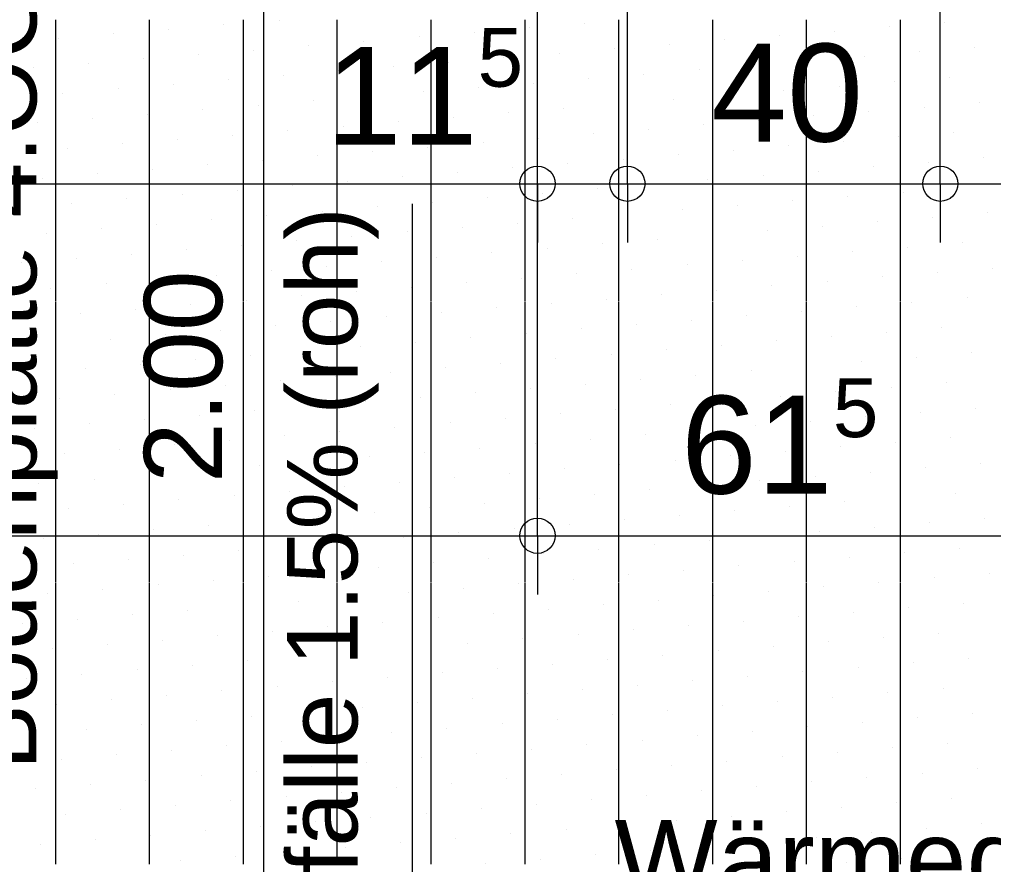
# Model space of a CAD drawing. Header units: metres. Extents: x 0.003 to 0.843, y 0.003 to 0.597.
# Drawn here: x 0.55121 to 0.57612, y 0.17019 to 0.1918 of the extents above; entities that cross this region are included whole.
import ezdxf

# ---------------------------------------------------------------- set-up
doc = ezdxf.new("R2010")
doc.units = ezdxf.units.M
doc.linetypes.add('AUSGEZOGEN', pattern=[0])
doc.linetypes.add('VERDECKT', pattern=[9.525, 6.35, -3.175])
for name, color, linetype, lineweight in [('Ausbau Raeume', 7, 'AUSGEZOGEN', 18), ('Deckendaemmung', 7, 'AUSGEZOGEN', 13), ('Detailmasse', 7, 'AUSGEZOGEN', 13), ('Text Werkplan Ausfuehrung', 7, 'AUSGEZOGEN', 25), ('Vermassung Decke', 180, 'VERDECKT', 25), ('Werkplan- Ausfuehrungsmasse', 7, 'AUSGEZOGEN', 13)]:
    doc.layers.add(name, color=color, linetype=linetype, lineweight=lineweight)
doc.layers.add('Entwaesserungsb._ Retentionb', color=7, linetype='AUSGEZOGEN', lineweight=25, true_color=0x494949)
doc.styles.add('ARIAL', font='ARIAL.TTF')

msp = doc.modelspace()

# ---------------------------------------------------------------- linework, layer by layer
at = {"layer": 'Ausbau Raeume', "color": 254, "linetype": 'AUSGEZOGEN', "lineweight": 18}
for p, q in [((0.552142, 0.184603), (0.552142, 0.191789)), ((0.554542, 0.184603), (0.554542, 0.191789)), ((0.556942, 0.184603), (0.556942, 0.191789)), ((0.559342, 0.184603), (0.559342, 0.191789)), ((0.561742, 0.184603), (0.561742, 0.191789)), ((0.564142, 0.184603), (0.564142, 0.191789)), ((0.566542, 0.184603), (0.566542, 0.191789)), ((0.568942, 0.184603), (0.568942, 0.191789)), ((0.571342, 0.184603), (0.571342, 0.191789)), ((0.573742, 0.184603), (0.573742, 0.191789)), ((0.552142, 0.177403), (0.552142, 0.184589)), ((0.554542, 0.177403), (0.554542, 0.184589)), ((0.556942, 0.177403), (0.556942, 0.184589)), ((0.559342, 0.177403), (0.559342, 0.184589)), ((0.561742, 0.177403), (0.561742, 0.184589)), ((0.564142, 0.177403), (0.564142, 0.184589)), ((0.566542, 0.177403), (0.566542, 0.184589)), ((0.568942, 0.177403), (0.568942, 0.184589)), ((0.571342, 0.177403), (0.571342, 0.184589)), ((0.573742, 0.177403), (0.573742, 0.184589)), ((0.552142, 0.170203), (0.552142, 0.177389)), ((0.554542, 0.170203), (0.554542, 0.177389)), ((0.556942, 0.170203), (0.556942, 0.177389)), ((0.559342, 0.170203), (0.559342, 0.177389)), ((0.561742, 0.170203), (0.561742, 0.177389)), ((0.564142, 0.170203), (0.564142, 0.177389)), ((0.566542, 0.170203), (0.566542, 0.177389)), ((0.568942, 0.170203), (0.568942, 0.177389)), ((0.571342, 0.170203), (0.571342, 0.177389)), ((0.573742, 0.170203), (0.573742, 0.177389))]:
    msp.add_line(p, q, dxfattribs=at)
at = {"layer": 'Deckendaemmung', "color": 211, "linetype": 'AUSGEZOGEN', "lineweight": 13, "true_color": 0xff70ff}
for p, q in [((0.555033, 0.191549), (0.555033, 0.191549)), ((0.556442, 0.191662), (0.556442, 0.191662)), ((0.557852, 0.191776), (0.557852, 0.191776)), ((0.564251, 0.191581), (0.564251, 0.191581)), ((0.56566, 0.191695), (0.56566, 0.191695)), ((0.573469, 0.191614), (0.573469, 0.191614)), ((0.574878, 0.191727), (0.574878, 0.191727)), ((0.552214, 0.191322), (0.552214, 0.191322)), ((0.553623, 0.191435), (0.553623, 0.191435)), ((0.561432, 0.191354), (0.561432, 0.191354)), ((0.562841, 0.191468), (0.562841, 0.191468)), ((0.57065, 0.191387), (0.57065, 0.191387)), ((0.572059, 0.1915), (0.572059, 0.1915)), ((0.558613, 0.191128), (0.558613, 0.191128)), ((0.560022, 0.191241), (0.560022, 0.191241)), ((0.566422, 0.191047), (0.566422, 0.191047)), ((0.567831, 0.19116), (0.567831, 0.19116)), ((0.569241, 0.191273), (0.569241, 0.191273)), ((0.57564, 0.191079), (0.57564, 0.191079)), ((0.554385, 0.190787), (0.554385, 0.190787)), ((0.555794, 0.190901), (0.555794, 0.190901)), ((0.557204, 0.191014), (0.557204, 0.191014)), ((0.563603, 0.19082), (0.563603, 0.19082)), ((0.565012, 0.190933), (0.565012, 0.190933)), ((0.572821, 0.190852), (0.572821, 0.190852)), ((0.57423, 0.190966), (0.57423, 0.190966)), ((0.551566, 0.190561), (0.551566, 0.190561)), ((0.552975, 0.190674), (0.552975, 0.190674)), ((0.560784, 0.190593), (0.560784, 0.190593)), ((0.562193, 0.190706), (0.562193, 0.190706)), ((0.570002, 0.190625), (0.570002, 0.190625)), ((0.571411, 0.190739), (0.571411, 0.190739)), ((0.557965, 0.190366), (0.557965, 0.190366)), ((0.559374, 0.19048), (0.559374, 0.19048)), ((0.567183, 0.190399), (0.567183, 0.190399)), ((0.568592, 0.190512), (0.568592, 0.190512)), ((0.574992, 0.190318), (0.574992, 0.190318)), ((0.555146, 0.190139), (0.555146, 0.190139)), ((0.556555, 0.190253), (0.556555, 0.190253)), ((0.562955, 0.190058), (0.562955, 0.190058)), ((0.564364, 0.190172), (0.564364, 0.190172)), ((0.565774, 0.190285), (0.565774, 0.190285)), ((0.572173, 0.190091), (0.572173, 0.190091)), ((0.573582, 0.190204), (0.573582, 0.190204)), ((0.552327, 0.189913), (0.552327, 0.189913)), ((0.553737, 0.190026), (0.553737, 0.190026)), ((0.560136, 0.189832), (0.560136, 0.189832)), ((0.561545, 0.189945), (0.561545, 0.189945)), ((0.569354, 0.189864), (0.569354, 0.189864)), ((0.569354, 0.189864), (0.569354, 0.189864)), ((0.570763, 0.189977), (0.570763, 0.189977)), ((0.557317, 0.189605), (0.557317, 0.189605)), ((0.558726, 0.189718), (0.558726, 0.189718)), ((0.566535, 0.189637), (0.566535, 0.189637)), ((0.567944, 0.189751), (0.567944, 0.189751)), ((0.574344, 0.189556), (0.574344, 0.189556)), ((0.575753, 0.18967), (0.575753, 0.18967)), ((0.554498, 0.189378), (0.554498, 0.189378)), ((0.555907, 0.189491), (0.555907, 0.189491)), ((0.562307, 0.189297), (0.562307, 0.189297)), ((0.562307, 0.189297), (0.562307, 0.189297)), ((0.563716, 0.18941), (0.563716, 0.18941)), ((0.565126, 0.189524), (0.565126, 0.189524)), ((0.571525, 0.189329), (0.571525, 0.189329)), ((0.572934, 0.189443), (0.572934, 0.189443)), ((0.551679, 0.189151), (0.551679, 0.189151)), ((0.553089, 0.189265), (0.553089, 0.189265)), ((0.559488, 0.18907), (0.559488, 0.18907)), ((0.560897, 0.189184), (0.560897, 0.189184)), ((0.568706, 0.189103), (0.568706, 0.189103)), ((0.570115, 0.189216), (0.570115, 0.189216)), ((0.556669, 0.188843), (0.556669, 0.188843)), ((0.558078, 0.188957), (0.558078, 0.188957)), ((0.565887, 0.188876), (0.565887, 0.188876)), ((0.567296, 0.188989), (0.567296, 0.188989)), ((0.573696, 0.188795), (0.573696, 0.188795)), ((0.575105, 0.188908), (0.575105, 0.188908)), ((0.55385, 0.188617), (0.55385, 0.188617)), ((0.555259, 0.18873), (0.555259, 0.18873)), ((0.555259, 0.18873), (0.555259, 0.18873)), ((0.563068, 0.188649), (0.563068, 0.188649)), ((0.564478, 0.188762), (0.564478, 0.188762)), ((0.570877, 0.188568), (0.570877, 0.188568)), ((0.572286, 0.188681), (0.572286, 0.188681)), ((0.552441, 0.188503), (0.552441, 0.188503)), ((0.55884, 0.188309), (0.55884, 0.188309)), ((0.560249, 0.188422), (0.560249, 0.188422)), ((0.561659, 0.188536), (0.561659, 0.188536)), ((0.568058, 0.188341), (0.568058, 0.188341)), ((0.569467, 0.188455), (0.569467, 0.188455)), ((0.556021, 0.188082), (0.556021, 0.188082)), ((0.55743, 0.188195), (0.55743, 0.188195)), ((0.565239, 0.188114), (0.565239, 0.188114)), ((0.566648, 0.188228), (0.566648, 0.188228)), ((0.574457, 0.188147), (0.574457, 0.188147)), ((0.575867, 0.18826), (0.575867, 0.18826)), ((0.553202, 0.187855), (0.553202, 0.187855)), ((0.554611, 0.187969), (0.554611, 0.187969)), ((0.56242, 0.187888), (0.56242, 0.187888)), ((0.56383, 0.188001), (0.56383, 0.188001)), ((0.570229, 0.187807), (0.570229, 0.187807)), ((0.571638, 0.18792), (0.571638, 0.18792)), ((0.573048, 0.188033), (0.573048, 0.188033)), ((0.551793, 0.187742), (0.551793, 0.187742)), ((0.558192, 0.187547), (0.558192, 0.187547)), ((0.559601, 0.187661), (0.559601, 0.187661)), ((0.561011, 0.187774), (0.561011, 0.187774)), ((0.56741, 0.18758), (0.56741, 0.18758)), ((0.568819, 0.187693), (0.568819, 0.187693)), ((0.555373, 0.187321), (0.555373, 0.187321)), ((0.556782, 0.187434), (0.556782, 0.187434)), ((0.564591, 0.187353), (0.564591, 0.187353)), ((0.566, 0.187466), (0.566, 0.187466)), ((0.573809, 0.187385), (0.573809, 0.187385)), ((0.575218, 0.187499), (0.575218, 0.187499)), ((0.552554, 0.187094), (0.552554, 0.187094)), ((0.553963, 0.187207), (0.553963, 0.187207)), ((0.561772, 0.187126), (0.561772, 0.187126)), ((0.563182, 0.18724), (0.563182, 0.18724)), ((0.57099, 0.187158), (0.57099, 0.187158)), ((0.5724, 0.187272), (0.5724, 0.187272)), ((0.558953, 0.186899), (0.558953, 0.186899)), ((0.560363, 0.187013), (0.560363, 0.187013)), ((0.566762, 0.186818), (0.566762, 0.186818)), ((0.568171, 0.186932), (0.568171, 0.186932)), ((0.569581, 0.187045), (0.569581, 0.187045)), ((0.57598, 0.186851), (0.57598, 0.186851)), ((0.57598, 0.186851), (0.57598, 0.186851)), ((0.554725, 0.186559), (0.554725, 0.186559)), ((0.556134, 0.186673), (0.556134, 0.186673)), ((0.557544, 0.186786), (0.557544, 0.186786)), ((0.563943, 0.186591), (0.563943, 0.186591)), ((0.565352, 0.186705), (0.565352, 0.186705)), ((0.573161, 0.186624), (0.573161, 0.186624)), ((0.57457, 0.186737), (0.57457, 0.186737)), ((0.551906, 0.186332), (0.551906, 0.186332)), ((0.553315, 0.186446), (0.553315, 0.186446)), ((0.561124, 0.186365), (0.561124, 0.186365)), ((0.562533, 0.186478), (0.562533, 0.186478)), ((0.570342, 0.186397), (0.570342, 0.186397)), ((0.571752, 0.18651), (0.571752, 0.18651)), ((0.558305, 0.186138), (0.558305, 0.186138)), ((0.559715, 0.186251), (0.559715, 0.186251)), ((0.566114, 0.186057), (0.566114, 0.186057)), ((0.567523, 0.18617), (0.567523, 0.18617)), ((0.568933, 0.186284), (0.568933, 0.186284)), ((0.568933, 0.186284), (0.568933, 0.186284)), ((0.575332, 0.186089), (0.575332, 0.186089)), ((0.555486, 0.185911), (0.555486, 0.185911)), ((0.556896, 0.186024), (0.556896, 0.186024)), ((0.563295, 0.18583), (0.563295, 0.18583)), ((0.564704, 0.185943), (0.564704, 0.185943)), ((0.572513, 0.185862), (0.572513, 0.185862)), ((0.573922, 0.185976), (0.573922, 0.185976)), ((0.551258, 0.185571), (0.551258, 0.185571)), ((0.552667, 0.185684), (0.552667, 0.185684)), ((0.554077, 0.185798), (0.554077, 0.185798)), ((0.560476, 0.185603), (0.560476, 0.185603)), ((0.561885, 0.185717), (0.561885, 0.185717)), ((0.561885, 0.185717), (0.561885, 0.185717)), ((0.569694, 0.185636), (0.569694, 0.185636)), ((0.571104, 0.185749), (0.571104, 0.185749)), ((0.557657, 0.185376), (0.557657, 0.185376)), ((0.559067, 0.18549), (0.559067, 0.18549)), ((0.566875, 0.185409), (0.566875, 0.185409)), ((0.568285, 0.185522), (0.568285, 0.185522)), ((0.574684, 0.185328), (0.574684, 0.185328)), ((0.576093, 0.185441), (0.576093, 0.185441)), ((0.554838, 0.18515), (0.554838, 0.18515)), ((0.554838, 0.18515), (0.554838, 0.18515)), ((0.556248, 0.185263), (0.556248, 0.185263)), ((0.562647, 0.185069), (0.562647, 0.185069)), ((0.564056, 0.185182), (0.564056, 0.185182)), ((0.565466, 0.185295), (0.565466, 0.185295)), ((0.571865, 0.185101), (0.571865, 0.185101)), ((0.573274, 0.185214), (0.573274, 0.185214)), ((0.552019, 0.184923), (0.552019, 0.184923)), ((0.553429, 0.185036), (0.553429, 0.185036)), ((0.559828, 0.184842), (0.559828, 0.184842)), ((0.561237, 0.184955), (0.561237, 0.184955)), ((0.569046, 0.184874), (0.569046, 0.184874)), ((0.570456, 0.184988), (0.570456, 0.184988)), ((0.557009, 0.184615), (0.557009, 0.184615)), ((0.558419, 0.184728), (0.558419, 0.184728)), ((0.566227, 0.184647), (0.566227, 0.184647)), ((0.567637, 0.184761), (0.567637, 0.184761)), ((0.574036, 0.184566), (0.574036, 0.184566)), ((0.575445, 0.18468), (0.575445, 0.18468)), ((0.55419, 0.184388), (0.55419, 0.184388)), ((0.5556, 0.184502), (0.5556, 0.184502)), ((0.563408, 0.184421), (0.563408, 0.184421)), ((0.564818, 0.184534), (0.564818, 0.184534)), ((0.571217, 0.18434), (0.571217, 0.18434)), ((0.572626, 0.184453), (0.572626, 0.184453)), ((0.551371, 0.184161), (0.551371, 0.184161)), ((0.552781, 0.184275), (0.552781, 0.184275)), ((0.55918, 0.18408), (0.55918, 0.18408)), ((0.560589, 0.184194), (0.560589, 0.184194)), ((0.561999, 0.184307), (0.561999, 0.184307)), ((0.568398, 0.184113), (0.568398, 0.184113)), ((0.569808, 0.184226), (0.569808, 0.184226)), ((0.556361, 0.183854), (0.556361, 0.183854)), ((0.557771, 0.183967), (0.557771, 0.183967)), ((0.565579, 0.183886), (0.565579, 0.183886)), ((0.566989, 0.183999), (0.566989, 0.183999)), ((0.574797, 0.183918), (0.574797, 0.183918)), ((0.553542, 0.183627), (0.553542, 0.183627)), ((0.554952, 0.18374), (0.554952, 0.18374)), ((0.56276, 0.183659), (0.56276, 0.183659)), ((0.56417, 0.183773), (0.56417, 0.183773)), ((0.570569, 0.183578), (0.570569, 0.183578)), ((0.571978, 0.183692), (0.571978, 0.183692)), ((0.573388, 0.183805), (0.573388, 0.183805)), ((0.552133, 0.183513), (0.552133, 0.183513)), ((0.558532, 0.183319), (0.558532, 0.183319)), ((0.559941, 0.183432), (0.559941, 0.183432)), ((0.561351, 0.183546), (0.561351, 0.183546)), ((0.56775, 0.183351), (0.56775, 0.183351)), ((0.569159, 0.183465), (0.569159, 0.183465)), ((0.555713, 0.183092), (0.555713, 0.183092)), ((0.557123, 0.183206), (0.557123, 0.183206)), ((0.564931, 0.183125), (0.564931, 0.183125)), ((0.566341, 0.183238), (0.566341, 0.183238)), ((0.574149, 0.183157), (0.574149, 0.183157)), ((0.575559, 0.18327), (0.575559, 0.18327)), ((0.552894, 0.182865), (0.552894, 0.182865)), ((0.554304, 0.182979), (0.554304, 0.182979)), ((0.562112, 0.182898), (0.562112, 0.182898)), ((0.563522, 0.183011), (0.563522, 0.183011)), ((0.569921, 0.182817), (0.569921, 0.182817)), ((0.569921, 0.182817), (0.569921, 0.182817)), ((0.57133, 0.18293), (0.57133, 0.18293)), ((0.57274, 0.183044), (0.57274, 0.183044)), ((0.551485, 0.182752), (0.551485, 0.182752)), ((0.559293, 0.182671), (0.559293, 0.182671)), ((0.560703, 0.182784), (0.560703, 0.182784)), ((0.567102, 0.18259), (0.567102, 0.18259)), ((0.568511, 0.182703), (0.568511, 0.182703)), ((0.555065, 0.182331), (0.555065, 0.182331)), ((0.556474, 0.182444), (0.556474, 0.182444)), ((0.557884, 0.182558), (0.557884, 0.182558)), ((0.564283, 0.182363), (0.564283, 0.182363)), ((0.565693, 0.182477), (0.565693, 0.182477)), ((0.573501, 0.182396), (0.573501, 0.182396)), ((0.574911, 0.182509), (0.574911, 0.182509)), ((0.552246, 0.182104), (0.552246, 0.182104)), ((0.553656, 0.182217), (0.553656, 0.182217)), ((0.561464, 0.182136), (0.561464, 0.182136)), ((0.562874, 0.18225), (0.562874, 0.18225)), ((0.562874, 0.18225), (0.562874, 0.18225)), ((0.570682, 0.182169), (0.570682, 0.182169)), ((0.572092, 0.182282), (0.572092, 0.182282)), ((0.558645, 0.18191), (0.558645, 0.18191)), ((0.560055, 0.182023), (0.560055, 0.182023)), ((0.566454, 0.181829), (0.566454, 0.181829)), ((0.567863, 0.181942), (0.567863, 0.181942)), ((0.569273, 0.182055), (0.569273, 0.182055)), ((0.575672, 0.181861), (0.575672, 0.181861)), ((0.554417, 0.181569), (0.554417, 0.181569)), ((0.555826, 0.181683), (0.555826, 0.181683)), ((0.555826, 0.181683), (0.555826, 0.181683)), ((0.557236, 0.181796), (0.557236, 0.181796)), ((0.563635, 0.181602), (0.563635, 0.181602)), ((0.565045, 0.181715), (0.565045, 0.181715)), ((0.572853, 0.181634), (0.572853, 0.181634)), ((0.574263, 0.181748), (0.574263, 0.181748)), ((0.551598, 0.181343), (0.551598, 0.181343)), ((0.553008, 0.181456), (0.553008, 0.181456)), ((0.560816, 0.181375), (0.560816, 0.181375)), ((0.562226, 0.181488), (0.562226, 0.181488)), ((0.570034, 0.181407), (0.570034, 0.181407)), ((0.571444, 0.181521), (0.571444, 0.181521)), ((0.557997, 0.181148), (0.557997, 0.181148)), ((0.559407, 0.181262), (0.559407, 0.181262)), ((0.567215, 0.181181), (0.567215, 0.181181)), ((0.568625, 0.181294), (0.568625, 0.181294)), ((0.575024, 0.181099), (0.575024, 0.181099)), ((0.555178, 0.180921), (0.555178, 0.180921)), ((0.556588, 0.181035), (0.556588, 0.181035)), ((0.562987, 0.18084), (0.562987, 0.18084)), ((0.564397, 0.180954), (0.564397, 0.180954)), ((0.565806, 0.181067), (0.565806, 0.181067)), ((0.572205, 0.180873), (0.572205, 0.180873)), ((0.573615, 0.180986), (0.573615, 0.180986)), ((0.55236, 0.180695), (0.55236, 0.180695)), ((0.553769, 0.180808), (0.553769, 0.180808)), ((0.560168, 0.180614), (0.560168, 0.180614)), ((0.561578, 0.180727), (0.561578, 0.180727)), ((0.569386, 0.180646), (0.569386, 0.180646)), ((0.570796, 0.180759), (0.570796, 0.180759)), ((0.557349, 0.180387), (0.557349, 0.180387)), ((0.558759, 0.1805), (0.558759, 0.1805)), ((0.566567, 0.180419), (0.566567, 0.180419)), ((0.567977, 0.180532), (0.567977, 0.180532)), ((0.574376, 0.180338), (0.574376, 0.180338)), ((0.575785, 0.180451), (0.575785, 0.180451)), ((0.55453, 0.18016), (0.55453, 0.18016)), ((0.55594, 0.180273), (0.55594, 0.180273)), ((0.562339, 0.180079), (0.562339, 0.180079)), ((0.563749, 0.180192), (0.563749, 0.180192)), ((0.565158, 0.180306), (0.565158, 0.180306)), ((0.571557, 0.180111), (0.571557, 0.180111)), ((0.572967, 0.180225), (0.572967, 0.180225)), ((0.551712, 0.179933), (0.551712, 0.179933)), ((0.553121, 0.180046), (0.553121, 0.180046)), ((0.55952, 0.179852), (0.55952, 0.179852)), ((0.56093, 0.179965), (0.56093, 0.179965)), ((0.568738, 0.179884), (0.568738, 0.179884)), ((0.570148, 0.179998), (0.570148, 0.179998)), ((0.556701, 0.179625), (0.556701, 0.179625)), ((0.558111, 0.179739), (0.558111, 0.179739)), ((0.565919, 0.179658), (0.565919, 0.179658)), ((0.567329, 0.179771), (0.567329, 0.179771)), ((0.573728, 0.179577), (0.573728, 0.179577)), ((0.575137, 0.17969), (0.575137, 0.17969)), ((0.553882, 0.179398), (0.553882, 0.179398)), ((0.555292, 0.179512), (0.555292, 0.179512)), ((0.5631, 0.179431), (0.5631, 0.179431)), ((0.56451, 0.179544), (0.56451, 0.179544)), ((0.570909, 0.17935), (0.570909, 0.17935)), ((0.572319, 0.179463), (0.572319, 0.179463)), ((0.552473, 0.179285), (0.552473, 0.179285)), ((0.558872, 0.179091), (0.558872, 0.179091)), ((0.560282, 0.179204), (0.560282, 0.179204)), ((0.561691, 0.179317), (0.561691, 0.179317)), ((0.56809, 0.179123), (0.56809, 0.179123)), ((0.5695, 0.179236), (0.5695, 0.179236)), ((0.5695, 0.179236), (0.5695, 0.179236)), ((0.556053, 0.178864), (0.556053, 0.178864)), ((0.557463, 0.178977), (0.557463, 0.178977)), ((0.565271, 0.178896), (0.565271, 0.178896)), ((0.566681, 0.17901), (0.566681, 0.17901)), ((0.574489, 0.178929), (0.574489, 0.178929)), ((0.575899, 0.179042), (0.575899, 0.179042)), ((0.553234, 0.178637), (0.553234, 0.178637)), ((0.554644, 0.17875), (0.554644, 0.17875)), ((0.562452, 0.178669), (0.562452, 0.178669)), ((0.562452, 0.178669), (0.562452, 0.178669)), ((0.563862, 0.178783), (0.563862, 0.178783)), ((0.570261, 0.178588), (0.570261, 0.178588)), ((0.571671, 0.178702), (0.571671, 0.178702)), ((0.57308, 0.178815), (0.57308, 0.178815)), ((0.551825, 0.178524), (0.551825, 0.178524)), ((0.559634, 0.178443), (0.559634, 0.178443)), ((0.561043, 0.178556), (0.561043, 0.178556)), ((0.567442, 0.178362), (0.567442, 0.178362)), ((0.568852, 0.178475), (0.568852, 0.178475)), ((0.555405, 0.178102), (0.555405, 0.178102)), ((0.555405, 0.178102), (0.555405, 0.178102)), ((0.556815, 0.178216), (0.556815, 0.178216)), ((0.558224, 0.178329), (0.558224, 0.178329)), ((0.564623, 0.178135), (0.564623, 0.178135)), ((0.566033, 0.178248), (0.566033, 0.178248)), ((0.573841, 0.178167), (0.573841, 0.178167)), ((0.575251, 0.178281), (0.575251, 0.178281)), ((0.552586, 0.177876), (0.552586, 0.177876)), ((0.553996, 0.177989), (0.553996, 0.177989)), ((0.561804, 0.177908), (0.561804, 0.177908)), ((0.563214, 0.178021), (0.563214, 0.178021)), ((0.571023, 0.17794), (0.571023, 0.17794)), ((0.572432, 0.178054), (0.572432, 0.178054)), ((0.558986, 0.177681), (0.558986, 0.177681)), ((0.560395, 0.177795), (0.560395, 0.177795)), ((0.566794, 0.1776), (0.566794, 0.1776)), ((0.568204, 0.177714), (0.568204, 0.177714)), ((0.569613, 0.177827), (0.569613, 0.177827)), ((0.576012, 0.177633), (0.576012, 0.177633)), ((0.554757, 0.177341), (0.554757, 0.177341)), ((0.556167, 0.177454), (0.556167, 0.177454)), ((0.557576, 0.177568), (0.557576, 0.177568)), ((0.563975, 0.177373), (0.563975, 0.177373)), ((0.565385, 0.177487), (0.565385, 0.177487)), ((0.573193, 0.177406), (0.573193, 0.177406)), ((0.574603, 0.177519), (0.574603, 0.177519)), ((0.551938, 0.177114), (0.551938, 0.177114)), ((0.553348, 0.177228), (0.553348, 0.177228)), ((0.561156, 0.177147), (0.561156, 0.177147)), ((0.562566, 0.17726), (0.562566, 0.17726)), ((0.570375, 0.177179), (0.570375, 0.177179)), ((0.571784, 0.177292), (0.571784, 0.177292)), ((0.558338, 0.17692), (0.558338, 0.17692)), ((0.559747, 0.177033), (0.559747, 0.177033)), ((0.566146, 0.176839), (0.566146, 0.176839)), ((0.567556, 0.176952), (0.567556, 0.176952)), ((0.568965, 0.177066), (0.568965, 0.177066)), ((0.575364, 0.176871), (0.575364, 0.176871)), ((0.555519, 0.176693), (0.555519, 0.176693)), ((0.556928, 0.176806), (0.556928, 0.176806)), ((0.563327, 0.176612), (0.563327, 0.176612)), ((0.564737, 0.176725), (0.564737, 0.176725)), ((0.572545, 0.176644), (0.572545, 0.176644)), ((0.573955, 0.176758), (0.573955, 0.176758)), ((0.55129, 0.176353), (0.55129, 0.176353)), ((0.5527, 0.176466), (0.5527, 0.176466)), ((0.554109, 0.17658), (0.554109, 0.17658)), ((0.560508, 0.176385), (0.560508, 0.176385)), ((0.561918, 0.176499), (0.561918, 0.176499)), ((0.569726, 0.176418), (0.569726, 0.176418)), ((0.571136, 0.176531), (0.571136, 0.176531)), ((0.55769, 0.176158), (0.55769, 0.176158)), ((0.559099, 0.176272), (0.559099, 0.176272)), ((0.566908, 0.176191), (0.566908, 0.176191)), ((0.568317, 0.176304), (0.568317, 0.176304)), ((0.574716, 0.17611), (0.574716, 0.17611)), ((0.554871, 0.175932), (0.554871, 0.175932)), ((0.55628, 0.176045), (0.55628, 0.176045)), ((0.562679, 0.175851), (0.562679, 0.175851)), ((0.564089, 0.175964), (0.564089, 0.175964)), ((0.565498, 0.176077), (0.565498, 0.176077)), ((0.571897, 0.175883), (0.571897, 0.175883)), ((0.573307, 0.175996), (0.573307, 0.175996)), ((0.552052, 0.175705), (0.552052, 0.175705)), ((0.553461, 0.175818), (0.553461, 0.175818)), ((0.55986, 0.175624), (0.55986, 0.175624)), ((0.56127, 0.175737), (0.56127, 0.175737)), ((0.569078, 0.175656), (0.569078, 0.175656)), ((0.570488, 0.17577), (0.570488, 0.17577)), ((0.570488, 0.17577), (0.570488, 0.17577)), ((0.557041, 0.175397), (0.557041, 0.175397)), ((0.558451, 0.17551), (0.558451, 0.17551)), ((0.56626, 0.175429), (0.56626, 0.175429)), ((0.567669, 0.175543), (0.567669, 0.175543)), ((0.574068, 0.175348), (0.574068, 0.175348)), ((0.575478, 0.175462), (0.575478, 0.175462)), ((0.554223, 0.17517), (0.554223, 0.17517)), ((0.555632, 0.175284), (0.555632, 0.175284)), ((0.563441, 0.175203), (0.563441, 0.175203)), ((0.563441, 0.175203), (0.563441, 0.175203)), ((0.56485, 0.175316), (0.56485, 0.175316)), ((0.571249, 0.175122), (0.571249, 0.175122)), ((0.572659, 0.175235), (0.572659, 0.175235)), ((0.551404, 0.174943), (0.551404, 0.174943)), ((0.552813, 0.175057), (0.552813, 0.175057)), ((0.559212, 0.174862), (0.559212, 0.174862)), ((0.560622, 0.174976), (0.560622, 0.174976)), ((0.562031, 0.175089), (0.562031, 0.175089)), ((0.56843, 0.174895), (0.56843, 0.174895)), ((0.56984, 0.175008), (0.56984, 0.175008)), ((0.556393, 0.174636), (0.556393, 0.174636)), ((0.556393, 0.174636), (0.556393, 0.174636)), ((0.557803, 0.174749), (0.557803, 0.174749)), ((0.565612, 0.174668), (0.565612, 0.174668)), ((0.567021, 0.174781), (0.567021, 0.174781)), ((0.57483, 0.1747), (0.57483, 0.1747)), ((0.553575, 0.174409), (0.553575, 0.174409)), ((0.554984, 0.174522), (0.554984, 0.174522)), ((0.562793, 0.174441), (0.562793, 0.174441)), ((0.564202, 0.174555), (0.564202, 0.174555)), ((0.570601, 0.17436), (0.570601, 0.17436)), ((0.572011, 0.174473), (0.572011, 0.174473)), ((0.57342, 0.174587), (0.57342, 0.174587)), ((0.552165, 0.174295), (0.552165, 0.174295)), ((0.558564, 0.174101), (0.558564, 0.174101)), ((0.559974, 0.174214), (0.559974, 0.174214)), ((0.561383, 0.174328), (0.561383, 0.174328)), ((0.567782, 0.174133), (0.567782, 0.174133)), ((0.569192, 0.174247), (0.569192, 0.174247)), ((0.555745, 0.173874), (0.555745, 0.173874)), ((0.557155, 0.173987), (0.557155, 0.173987)), ((0.564964, 0.173906), (0.564964, 0.173906)), ((0.566373, 0.17402), (0.566373, 0.17402)), ((0.574182, 0.173939), (0.574182, 0.173939)), ((0.575591, 0.174052), (0.575591, 0.174052)), ((0.552927, 0.173647), (0.552927, 0.173647)), ((0.554336, 0.173761), (0.554336, 0.173761)), ((0.562145, 0.17368), (0.562145, 0.17368)), ((0.563554, 0.173793), (0.563554, 0.173793)), ((0.569953, 0.173599), (0.569953, 0.173599)), ((0.571363, 0.173712), (0.571363, 0.173712)), ((0.572772, 0.173825), (0.572772, 0.173825)), ((0.551517, 0.173534), (0.551517, 0.173534)), ((0.559326, 0.173453), (0.559326, 0.173453)), ((0.560735, 0.173566), (0.560735, 0.173566)), ((0.567134, 0.173372), (0.567134, 0.173372)), ((0.568544, 0.173485), (0.568544, 0.173485)), ((0.555097, 0.173113), (0.555097, 0.173113)), ((0.556507, 0.173226), (0.556507, 0.173226)), ((0.557916, 0.173339), (0.557916, 0.173339)), ((0.564316, 0.173145), (0.564316, 0.173145)), ((0.565725, 0.173258), (0.565725, 0.173258)), ((0.573534, 0.173177), (0.573534, 0.173177)), ((0.574943, 0.173291), (0.574943, 0.173291)), ((0.552279, 0.172886), (0.552279, 0.172886)), ((0.553688, 0.172999), (0.553688, 0.172999)), ((0.561497, 0.172918), (0.561497, 0.172918)), ((0.562906, 0.173032), (0.562906, 0.173032)), ((0.570715, 0.172951), (0.570715, 0.172951)), ((0.572124, 0.173064), (0.572124, 0.173064)), ((0.558678, 0.172691), (0.558678, 0.172691)), ((0.560087, 0.172805), (0.560087, 0.172805)), ((0.566486, 0.17261), (0.566486, 0.17261)), ((0.567896, 0.172724), (0.567896, 0.172724)), ((0.569305, 0.172837), (0.569305, 0.172837)), ((0.575704, 0.172643), (0.575704, 0.172643)), ((0.555859, 0.172465), (0.555859, 0.172465)), ((0.557268, 0.172578), (0.557268, 0.172578)), ((0.563667, 0.172384), (0.563667, 0.172384)), ((0.565077, 0.172497), (0.565077, 0.172497)), ((0.572886, 0.172416), (0.572886, 0.172416)), ((0.574295, 0.172529), (0.574295, 0.172529)), ((0.551631, 0.172124), (0.551631, 0.172124)), ((0.55304, 0.172238), (0.55304, 0.172238)), ((0.554449, 0.172351), (0.554449, 0.172351)), ((0.560849, 0.172157), (0.560849, 0.172157)), ((0.562258, 0.17227), (0.562258, 0.17227)), ((0.570067, 0.172189), (0.570067, 0.172189)), ((0.570067, 0.172189), (0.570067, 0.172189)), ((0.571476, 0.172303), (0.571476, 0.172303)), ((0.55803, 0.17193), (0.55803, 0.17193)), ((0.559439, 0.172043), (0.559439, 0.172043)), ((0.567248, 0.171962), (0.567248, 0.171962)), ((0.568657, 0.172076), (0.568657, 0.172076)), ((0.575056, 0.171881), (0.575056, 0.171881)), ((0.555211, 0.171703), (0.555211, 0.171703)), ((0.55662, 0.171817), (0.55662, 0.171817)), ((0.563019, 0.171622), (0.563019, 0.171622)), ((0.563019, 0.171622), (0.563019, 0.171622)), ((0.564429, 0.171736), (0.564429, 0.171736)), ((0.565838, 0.171849), (0.565838, 0.171849)), ((0.572238, 0.171655), (0.572238, 0.171655)), ((0.573647, 0.171768), (0.573647, 0.171768)), ((0.552392, 0.171476), (0.552392, 0.171476)), ((0.553801, 0.17159), (0.553801, 0.17159)), ((0.560201, 0.171395), (0.560201, 0.171395)), ((0.56161, 0.171509), (0.56161, 0.171509)), ((0.569419, 0.171428), (0.569419, 0.171428)), ((0.570828, 0.171541), (0.570828, 0.171541)), ((0.557382, 0.171169), (0.557382, 0.171169)), ((0.558791, 0.171282), (0.558791, 0.171282)), ((0.5666, 0.171201), (0.5666, 0.171201)), ((0.568009, 0.171314), (0.568009, 0.171314)), ((0.574408, 0.17112), (0.574408, 0.17112)), ((0.575818, 0.171233), (0.575818, 0.171233)), ((0.554563, 0.170942), (0.554563, 0.170942)), ((0.555972, 0.171055), (0.555972, 0.171055)), ((0.555972, 0.171055), (0.555972, 0.171055)), ((0.562371, 0.170861), (0.562371, 0.170861)), ((0.563781, 0.170974), (0.563781, 0.170974)), ((0.56519, 0.171088), (0.56519, 0.171088)), ((0.57159, 0.170893), (0.57159, 0.170893)), ((0.572999, 0.171007), (0.572999, 0.171007)), ((0.551744, 0.170715), (0.551744, 0.170715)), ((0.553153, 0.170828), (0.553153, 0.170828)), ((0.559553, 0.170634), (0.559553, 0.170634)), ((0.560962, 0.170747), (0.560962, 0.170747)), ((0.568771, 0.170666), (0.568771, 0.170666)), ((0.57018, 0.17078), (0.57018, 0.17078)), ((0.556734, 0.170407), (0.556734, 0.170407)), ((0.558143, 0.170521), (0.558143, 0.170521)), ((0.565952, 0.17044), (0.565952, 0.17044)), ((0.567361, 0.170553), (0.567361, 0.170553)), ((0.57517, 0.170472), (0.57517, 0.170472)), ((0.555324, 0.170294), (0.555324, 0.170294)), ((0.563133, 0.170213), (0.563133, 0.170213)), ((0.564542, 0.170326), (0.564542, 0.170326)), ((0.572351, 0.170245), (0.572351, 0.170245)), ((0.57376, 0.170359), (0.57376, 0.170359))]:
    msp.add_line(p, q, dxfattribs=at)
at = {"layer": 'Detailmasse', "color": 253, "linetype": 'AUSGEZOGEN', "lineweight": 13, "true_color": 0xa0a0a0}
msp.add_line((0.55746, 0.162597), (0.55746, 0.202597), dxfattribs=at)
at = {"layer": 'Entwaesserungsb._ Retentionb', "color": 7, "linetype": 'AUSGEZOGEN', "lineweight": 13}
msp.add_line((0.56126, 0.187087), (0.56126, 0.164597), dxfattribs=at)
at = {"layer": 'Werkplan- Ausfuehrungsmasse', "color": 7, "linetype": 'AUSGEZOGEN', "lineweight": 13}
for p, q in [((0.56446, 0.187597), (0.56446, 0.189097)), ((0.56676, 0.187597), (0.56676, 0.189097)), ((0.57476, 0.187597), (0.57476, 0.189097)), ((0.50316, 0.187597), (0.56446, 0.187597)), ((0.56446, 0.187597), (0.56446, 0.186097)), ((0.56446, 0.187597), (0.56676, 0.187597)), ((0.56676, 0.187597), (0.56676, 0.186097)), ((0.56676, 0.187597), (0.57476, 0.187597)), ((0.57476, 0.187597), (0.57476, 0.186097)), ((0.57476, 0.187597), (0.57676, 0.187597)), ((0.56446, 0.178597), (0.56446, 0.180097)), ((0.50316, 0.178597), (0.56446, 0.178597)), ((0.56446, 0.178597), (0.56446, 0.177097)), ((0.56446, 0.178597), (0.57676, 0.178597))]:
    msp.add_line(p, q, dxfattribs=at)
for points in [[(0.56446, 0.187597), (0.56446, 0.188222), (0.56446, 0.188222), (0.56446, 0.188222), (0.56446, 0.188222), (0.56446, 0.188222), (0.56446, 0.188222), (0.56446, 0.188222), (0.56446, 0.188222), (0.56446, 0.188222), (0.56446, 0.188222), (0.56446, 0.188222), (0.56446, 0.188222), (0.56446, 0.188222), (0.56446, 0.188222), (0.56446, 0.194597)], [(0.56676, 0.187597), (0.56676, 0.188222), (0.56676, 0.188222), (0.56676, 0.188222), (0.56676, 0.188222), (0.56676, 0.188222), (0.56676, 0.188222), (0.56676, 0.188222), (0.56676, 0.188222), (0.56676, 0.188222), (0.56676, 0.188222), (0.56676, 0.188222), (0.56676, 0.188222), (0.56676, 0.188222), (0.56676, 0.188222), (0.56676, 0.194597)], [(0.57476, 0.187597), (0.57476, 0.188222), (0.57476, 0.188222), (0.57476, 0.188222), (0.57476, 0.188222), (0.57476, 0.188222), (0.57476, 0.188222), (0.57476, 0.188222), (0.57476, 0.188222), (0.57476, 0.188222), (0.57476, 0.188222), (0.57476, 0.188222), (0.57476, 0.188222), (0.57476, 0.194597)], [(0.56446, 0.178597), (0.56446, 0.179222), (0.56446, 0.179222), (0.56446, 0.179222), (0.56446, 0.179222), (0.56446, 0.17937), (0.56446, 0.17937), (0.56446, 0.188597)]]:
    msp.add_lwpolyline(points, dxfattribs=at)
for centre in [(0.56446, 0.187597), (0.56676, 0.187597), (0.57476, 0.187597), (0.56446, 0.178597)]:
    msp.add_circle(centre, 0.00045, dxfattribs=at)

# ---------------------------------------------------------------- texts
at = {"layer": 'Detailmasse', "color": 253, "linetype": 'AUSGEZOGEN', "lineweight": 18, "true_color": 0xa0a0a0, "insert": (0.556426, 0.179945), "char_height": 0.002, "width": 0.001, "attachment_point": 7, "rotation": 90, "style": 'ARIAL'}
msp.add_mtext('2.00', dxfattribs=at)
at = {"layer": 'Entwaesserungsb._ Retentionb', "color": 7, "linetype": 'AUSGEZOGEN', "lineweight": 18, "insert": (0.5604, 0.166597), "char_height": 0.0018, "width": 0.0009, "attachment_point": 7, "rotation": 90, "style": 'ARIAL'}
msp.add_mtext('Gefälle\\~1.5%\\~(roh)', dxfattribs=at)
at = {"layer": 'Text Werkplan Ausfuehrung', "color": 211, "linetype": 'AUSGEZOGEN', "lineweight": 18, "true_color": 0xff70ff, "insert": (0.56643, 0.168731), "char_height": 0.002, "width": 0.001, "attachment_point": 7, "style": 'ARIAL'}
msp.add_mtext('Wärmedämmung\\~PUR\\~8cm', dxfattribs=at)
at = {"layer": 'Vermassung Decke', "color": 92, "linetype": 'AUSGEZOGEN', "lineweight": 18, "true_color": 0x00c600, "insert": (0.552192, 0.172611), "char_height": 0.0018, "width": 0.0009, "attachment_point": 7, "rotation": 90, "style": 'ARIAL'}
msp.add_mtext('Bodenplatte\\~4.OG', dxfattribs=at)
at = {"layer": 'Werkplan- Ausfuehrungsmasse', "color": 7, "linetype": 'AUSGEZOGEN', "lineweight": 25, "attachment_point": 7, "style": 'ARIAL'}
for s, insert, char_height, width in [('5', (0.562928, 0.190056), 0.0015, 0.00075), ('11', (0.559044, 0.188597), 0.0025, 0.00125), ('40', (0.568901, 0.18864), 0.0025, 0.00125), ('5', (0.572012, 0.181098), 0.0015, 0.00075), ('61', (0.568127, 0.17964), 0.0025, 0.00125)]:
    msp.add_mtext(s, dxfattribs=dict(at, insert=insert, char_height=char_height, width=width))

doc.saveas('drawing.dxf')
